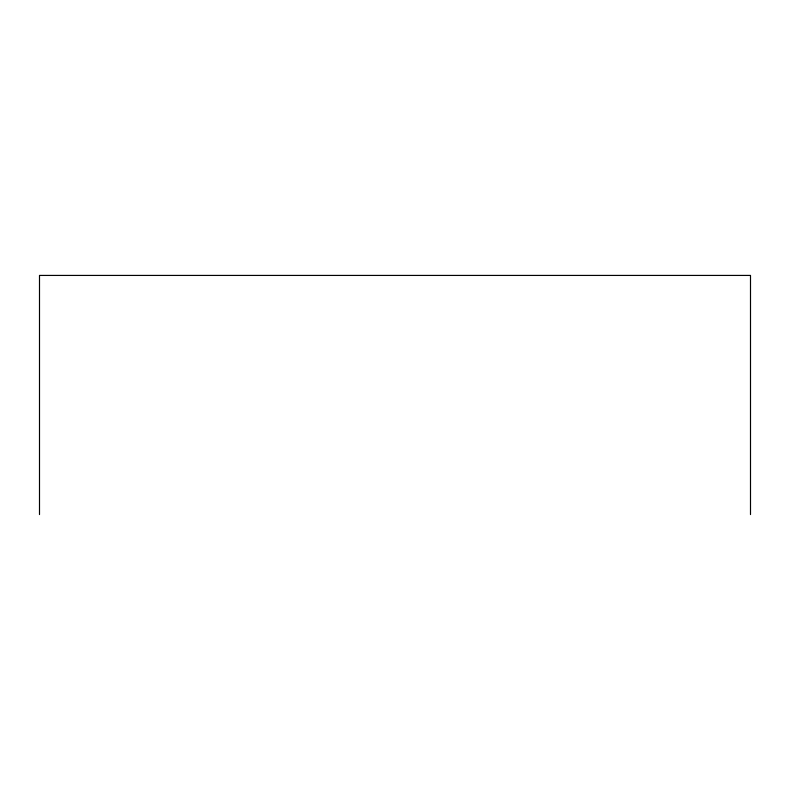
<?xml version="1.0" encoding="UTF-8"?>
<svg xmlns="http://www.w3.org/2000/svg" width="790" height="790" viewBox="0 0 790 790"><rect width="100%" height="100%" fill="white"/><g stroke="black" fill="none" stroke-linecap="round" stroke-linejoin="round"><path stroke-width="1.19" d="M750.5 514.576L750.5 275.424L39.5 275.424L39.5 514.576"/></g></svg>
